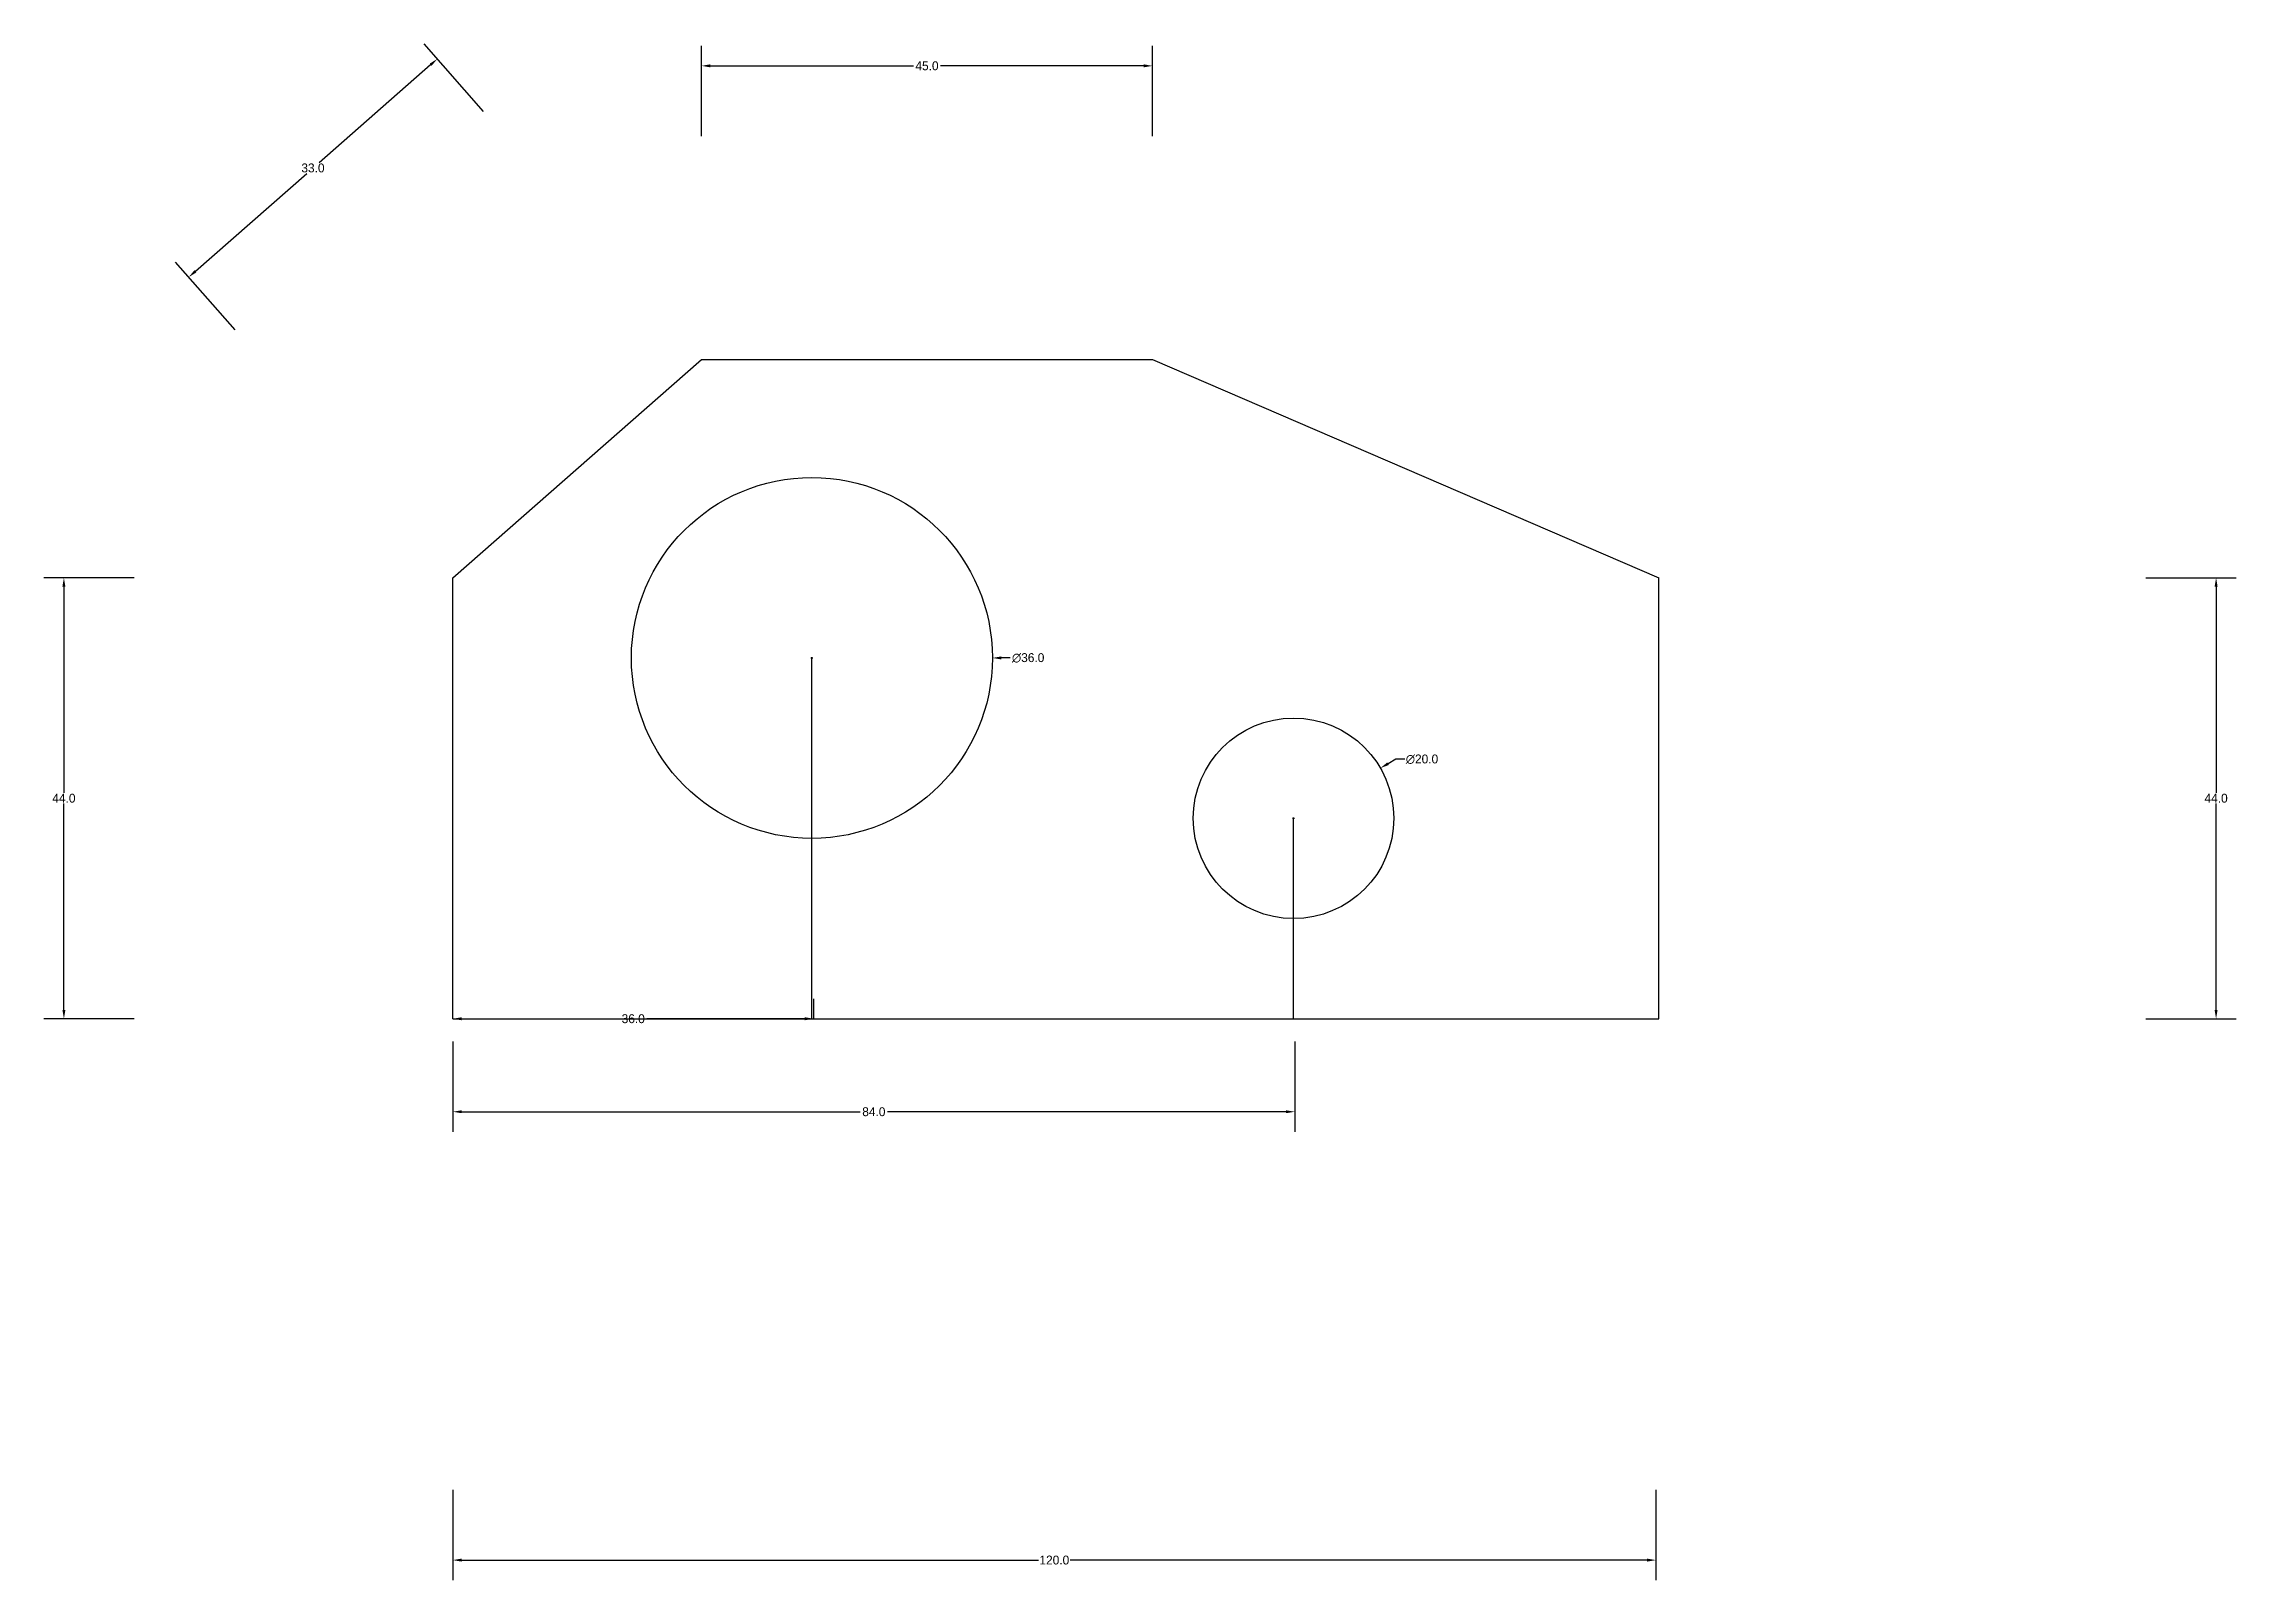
# Model space of a CAD drawing. Header units: inches. Extents: x -56 to 163, y -52 to 101.
import ezdxf

# ---------------------------------------------------------------- set-up
doc = ezdxf.new("R2010")
doc.units = ezdxf.units.IN
doc.header["$MEASUREMENT"] = 0
doc.dimstyles.new('Copy of Standard', dxfattribs={"dimscale": 0, "dimtxt": 0.888, "dimasz": 0.888, "dimexe": 2, "dimexo": 2, "dimgap": 0.09, "dimtad": 0, "dimtih": 1, "dimtoh": 1, "dimdec": 1, "dimzin": 0, "dimdsep": 46, "dimtxsty": 'Standard', "dimcen": 0.09, "dimadec": 0, "dimazin": 0, "dimtfac": 1, "dimtdec": 1, "dimtofl": 0, "dimtmove": 0, "dimatfit": 3, "dimfxl": 7, "dimfxlon": 1, "dimtolj": 1, "dimtzin": 0, "dimarcsym": 0})

# ---------------------------------------------------------------- blocks, each defined once
blk = doc.blocks.new('*D5')
at = {"color": 0, "lineweight": -2}
for p, q in [((-14.74, -43.19), (-14.74, -52.19)), ((105.26, -43.19), (105.26, -52.19)), ((-13.85, -50.19), (43.69, -50.19)), ((104.37, -50.19), (46.83, -50.19))]:
    blk.add_line(p, q, dxfattribs=at)
at = {"color": 0}
for points in [[(-13.85, -50.04), (-13.85, -50.34), (-14.74, -50.19)], [(104.37, -50.04), (104.37, -50.34), (105.26, -50.19)]]:
    blk.add_solid(points, dxfattribs=at)
at = {"layer": 'Defpoints', "color": 0}
for p in [(-14.74, 3.82), (105.26, 3.82), (105.26, -50.19)]:
    blk.add_point(p, dxfattribs=at)
at = {"color": 0, "insert": (45.26, -50.19), "char_height": 0.888, "attachment_point": 5}
blk.add_mtext('\\A1;120.0', dxfattribs=at)
blk = doc.blocks.new('*D6')
at = {"color": 0, "lineweight": -2}
for p, q in [((-14.74, 1.54), (-14.74, -7.46)), ((69.26, 1.54), (69.26, -7.46)), ((-13.85, -5.46), (25.91, -5.46)), ((68.37, -5.46), (28.61, -5.46))]:
    blk.add_line(p, q, dxfattribs=at)
at = {"color": 0}
for points in [[(-13.85, -5.31), (-13.85, -5.6), (-14.74, -5.46)], [(68.37, -5.31), (68.37, -5.6), (69.26, -5.46)]]:
    blk.add_solid(points, dxfattribs=at)
at = {"layer": 'Defpoints', "color": 0}
for p in [(-14.74, 3.82), (69.26, 3.82), (69.26, -5.46)]:
    blk.add_point(p, dxfattribs=at)
at = {"color": 0, "insert": (27.26, -5.46), "char_height": 0.888, "attachment_point": 5}
blk.add_mtext('\\A1;84.0', dxfattribs=at)
blk = doc.blocks.new('*D7')
at = {"color": 0, "lineweight": -2}
for p, q in [((-14.74, 3.82), (-14.74, 5.82)), ((21.26, 3.82), (21.26, 5.82)), ((-13.85, 3.82), (1.91, 3.82)), ((20.37, 3.82), (4.61, 3.82))]:
    blk.add_line(p, q, dxfattribs=at)
at = {"color": 0}
for points in [[(-13.85, 3.97), (-13.85, 3.67), (-14.74, 3.82)], [(20.37, 3.97), (20.37, 3.67), (21.26, 3.82)]]:
    blk.add_solid(points, dxfattribs=at)
at = {"layer": 'Defpoints', "color": 0}
for p in [(-14.74, 3.82), (21.26, 3.82), (21.26, 3.82)]:
    blk.add_point(p, dxfattribs=at)
at = {"color": 0, "insert": (3.26, 3.82), "char_height": 0.888, "attachment_point": 5}
blk.add_mtext('\\A1;36.0', dxfattribs=at)
blk = doc.blocks.new('*D9')
at = {"color": 0, "lineweight": -2}
for p, q in [((20.99, 39.82), (21.17, 39.82)), ((21.08, 39.73), (21.08, 39.91)), ((40.85, 39.82), (39.97, 39.82))]:
    blk.add_line(p, q, dxfattribs=at)
at = {"color": 0}
blk.add_solid([(39.97, 39.97), (39.97, 39.67), (39.08, 39.82)], dxfattribs=at)
at = {"layer": 'Defpoints', "color": 0}
for p in [(3.08, 39.82), (39.08, 39.82)]:
    blk.add_point(p, dxfattribs=at)
at = {"color": 0, "insert": (42.65, 39.82), "char_height": 0.888, "attachment_point": 5}
blk.add_mtext('\\A1;∅36.0', dxfattribs=at)
blk = doc.blocks.new('*D11')
at = {"color": 0, "lineweight": -2}
for p, q in [((79.32, 29.71), (78.55, 29.27)), ((80.21, 29.71), (79.32, 29.71)), ((69.03, 23.82), (69.21, 23.82)), ((69.12, 23.73), (69.12, 23.91))]:
    blk.add_line(p, q, dxfattribs=at)
at = {"color": 0}
blk.add_solid([(78.48, 29.4), (78.63, 29.14), (77.78, 28.83)], dxfattribs=at)
at = {"layer": 'Defpoints', "color": 0}
for p in [(77.78, 28.83), (60.47, 18.82)]:
    blk.add_point(p, dxfattribs=at)
at = {"color": 0, "insert": (81.93, 29.71), "char_height": 0.888, "attachment_point": 5}
blk.add_mtext('\\A1;∅20.0', dxfattribs=at)
blk = doc.blocks.new('*D12')
at = {"color": 0, "lineweight": -2}
for p, q in [((-46.52, 47.82), (-55.52, 47.82)), ((-53.52, 46.93), (-53.52, 26.36)), ((-53.52, 4.71), (-53.52, 25.29)), ((-46.52, 3.82), (-55.52, 3.82))]:
    blk.add_line(p, q, dxfattribs=at)
at = {"color": 0}
for points in [[(-53.67, 46.93), (-53.37, 46.93), (-53.52, 47.82)], [(-53.67, 4.71), (-53.37, 4.71), (-53.52, 3.82)]]:
    blk.add_solid(points, dxfattribs=at)
at = {"layer": 'Defpoints', "color": 0}
for p in [(-14.74, 47.82), (-53.52, 3.82), (-14.74, 3.82)]:
    blk.add_point(p, dxfattribs=at)
at = {"color": 0, "insert": (-53.52, 25.82), "char_height": 0.888, "attachment_point": 5}
blk.add_mtext('\\A1;44.0', dxfattribs=at)
blk = doc.blocks.new('*D13')
at = {"color": 0, "lineweight": -2}
for p, q in [((-11.66, 94.33), (-17.6, 101.09)), ((-16.95, 99), (-28.07, 89.23)), ((-40.41, 78.39), (-29.28, 88.16)), ((-36.45, 72.55), (-42.39, 79.31))]:
    blk.add_line(p, q, dxfattribs=at)
at = {"color": 0}
for points in [[(-17.04, 99.11), (-16.85, 98.89), (-16.28, 99.58)], [(-40.5, 78.51), (-40.31, 78.28), (-41.07, 77.81)]]:
    blk.add_solid(points, dxfattribs=at)
at = {"layer": 'Defpoints', "color": 0}
for p in [(-16.28, 99.58), (10.06, 69.6), (-14.74, 47.82)]:
    blk.add_point(p, dxfattribs=at)
at = {"color": 0, "insert": (-28.68, 88.7), "char_height": 0.888, "attachment_point": 5}
blk.add_mtext('\\A1;33.0', dxfattribs=at)
blk = doc.blocks.new('*D14')
at = {"color": 0, "lineweight": -2}
for p, q in [((10.06, 91.89), (10.06, 100.89)), ((55.06, 91.89), (55.06, 100.89)), ((10.95, 98.89), (31.21, 98.89)), ((54.17, 98.89), (33.91, 98.89))]:
    blk.add_line(p, q, dxfattribs=at)
at = {"color": 0}
for points in [[(10.95, 99.04), (10.95, 98.74), (10.06, 98.89)], [(54.17, 99.04), (54.17, 98.74), (55.06, 98.89)]]:
    blk.add_solid(points, dxfattribs=at)
at = {"layer": 'Defpoints', "color": 0}
for p in [(55.06, 98.89), (10.06, 69.6), (55.06, 69.6)]:
    blk.add_point(p, dxfattribs=at)
at = {"color": 0, "insert": (32.56, 98.89), "char_height": 0.888, "attachment_point": 5}
blk.add_mtext('\\A1;45.0', dxfattribs=at)
blk = doc.blocks.new('*D15')
at = {"color": 0, "lineweight": -2}
for p, q in [((154.13, 47.82), (163.13, 47.82)), ((161.13, 46.93), (161.13, 26.36)), ((161.13, 4.71), (161.13, 25.29)), ((154.13, 3.82), (163.13, 3.82))]:
    blk.add_line(p, q, dxfattribs=at)
at = {"color": 0}
for points in [[(160.98, 46.93), (161.28, 46.93), (161.13, 47.82)], [(160.98, 4.71), (161.28, 4.71), (161.13, 3.82)]]:
    blk.add_solid(points, dxfattribs=at)
at = {"layer": 'Defpoints', "color": 0}
for p in [(105.54, 47.82), (105.26, 3.82), (161.13, 3.82)]:
    blk.add_point(p, dxfattribs=at)
at = {"color": 0, "insert": (161.13, 25.82), "char_height": 0.888, "attachment_point": 5}
blk.add_mtext('\\A1;44.0', dxfattribs=at)

msp = doc.modelspace()

# ---------------------------------------------------------------- linework, layer by layer
for p, q in [((-14.74, 47.82), (10.06, 69.6)), ((10.06, 69.6), (55.06, 69.6)), ((55.06, 69.6), (105.54, 47.82)), ((-14.74, 3.82), (-14.74, 47.82)), ((105.54, 3.82), (105.54, 47.82)), ((21.08, 3.82), (21.08, 39.82)), ((69.12, 3.82), (69.12, 23.82)), ((-14.74, 3.82), (105.54, 3.82))]:
    msp.add_line(p, q)
for centre, radius in [((21.08, 39.82), 18), ((69.12, 23.82), 10)]:
    msp.add_circle(centre, radius)

# ---------------------------------------------------------------- dimensions: what is measured, and where the dimension line sits
dim = msp.add_aligned_dim(p1=(-14.74, 47.82), p2=(10.06, 69.6), distance=39.91, dimstyle='Copy of Standard', override={"dimscale": 1})
dim.commit()
dim.dimension.update_dxf_attribs({"geometry": '*D13', "text_midpoint": (-28.68, 88.7)})
for base, p1, p2, picture, middle in [((55.06, 98.89), (10.06, 69.6), (55.06, 69.6), '*D14', (32.56, 98.89)), ((21.26, 3.82), (-14.74, 3.82), (21.26, 3.82), '*D7', (3.26, 3.82)), ((105.26, -50.19), (-14.74, 3.82), (105.26, 3.82), '*D5', (45.26, -50.19)), ((69.26, -5.46), (-14.74, 3.82), (69.26, 3.82), '*D6', (27.26, -5.46))]:
    dim = msp.add_linear_dim(base=base, p1=p1, p2=p2, dimstyle='Copy of Standard', override={"dimscale": 1})
    dim.commit()
    dim.dimension.update_dxf_attribs({"geometry": picture, "text_midpoint": middle})
for base, p1, p2, picture, middle in [((-53.52, 3.82), (-14.74, 47.82), (-14.74, 3.82), '*D12', (-53.52, 25.82)), ((161.13, 3.82), (105.54, 47.82), (105.26, 3.82), '*D15', (161.13, 25.82))]:
    dim = msp.add_linear_dim(base=base, p1=p1, p2=p2, angle=90, dimstyle='Copy of Standard', override={"dimscale": 1})
    dim.commit()
    dim.dimension.update_dxf_attribs({"geometry": picture, "text_midpoint": middle})
for p1, p2, picture, middle in [((3.08, 39.82), (39.08, 39.82), '*D9', (42.65, 39.82)), ((60.47, 18.82), (77.78, 28.83), '*D11', (81.93, 29.71))]:
    dim = msp.add_diameter_dim_2p(p1=p1, p2=p2, dimstyle='Copy of Standard', override={"dimscale": 1})
    dim.commit()
    dim.dimension.update_dxf_attribs({"geometry": picture, "text_midpoint": middle})

doc.saveas('drawing.dxf')
